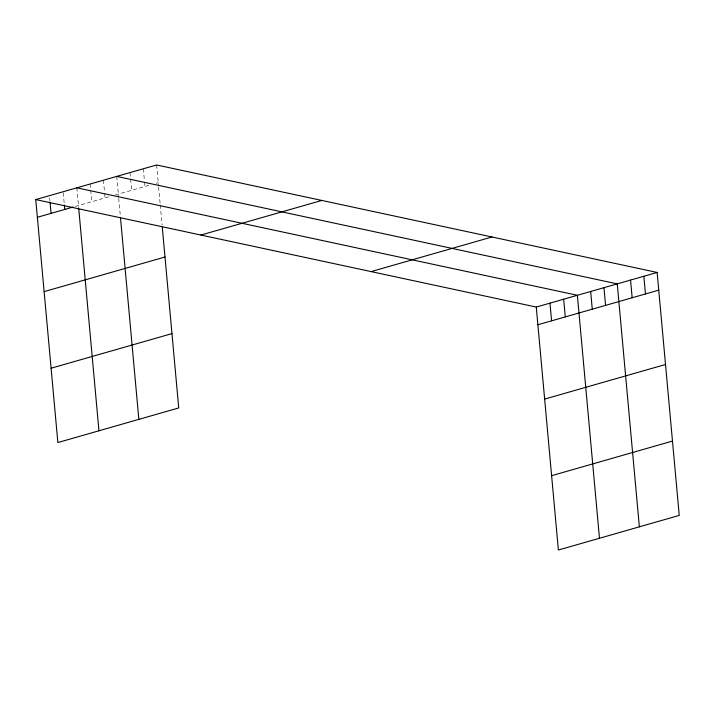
<?xml version="1.0" encoding="UTF-8"?>
<svg xmlns="http://www.w3.org/2000/svg" width="715" height="715" viewBox="0 0 715 715"><rect width="100%" height="100%" fill="white"/><g stroke="black" fill="none" stroke-linecap="round" stroke-linejoin="round"><path stroke-width="0.54" stroke-dasharray="3.58 2.68" d="M75.298 206.421L109.136 196.732M115.276 194.981L150.052 185.024M156.183 183.263L158.23 182.683M156.621 164.977L158.516 185.864M158.614 186.928L160.16 203.918M160.258 204.982L162.099 225.162M143.322 168.785L144.43 180.958M144.528 182.066L144.93 186.49M130.032 172.592L130.532 178.124M130.631 179.233L131.64 190.297M116.733 176.399L118.636 197.286M118.726 198.35L120.37 216.404M103.434 180.207L104.542 192.38M104.64 193.479L105.051 197.903M90.144 184.014L91.752 201.71M76.845 187.822L78.65 207.645M63.251 192.844L64.252 203.909M49.648 197.876L49.952 201.192"/><path stroke-width="1.07" d="M35.75 199.583L156.621 164.977L657.139 272.451L679.25 515.417L558.379 550.023L536.268 307.057L35.75 199.583L57.861 442.549L178.732 407.943L162.287 227.281M37.359 217.289L73.189 207.028M200.924 235.047L321.795 200.45M44.124 291.622L164.995 257.016M371.094 271.593L491.965 236.987M51.096 368.216L171.966 333.61M536.268 307.057L657.139 272.451M537.877 324.753L658.747 290.147M544.642 399.086L665.513 364.489M551.614 475.681L672.484 441.075M116.733 176.399L617.251 283.873L639.362 526.83M76.845 187.822L577.363 295.286L599.474 538.252M643.84 276.258L645.457 293.954M630.55 280.066L632.158 297.762M603.961 287.671L605.569 305.377M590.662 291.479L592.27 309.184M563.67 299.21L565.279 316.906M549.969 303.133L551.578 320.829M120.469 217.467L138.844 419.365M78.748 208.709L98.956 430.788M64.359 205.017L64.761 209.441M50.05 202.3L51.06 213.365"/></g></svg>
